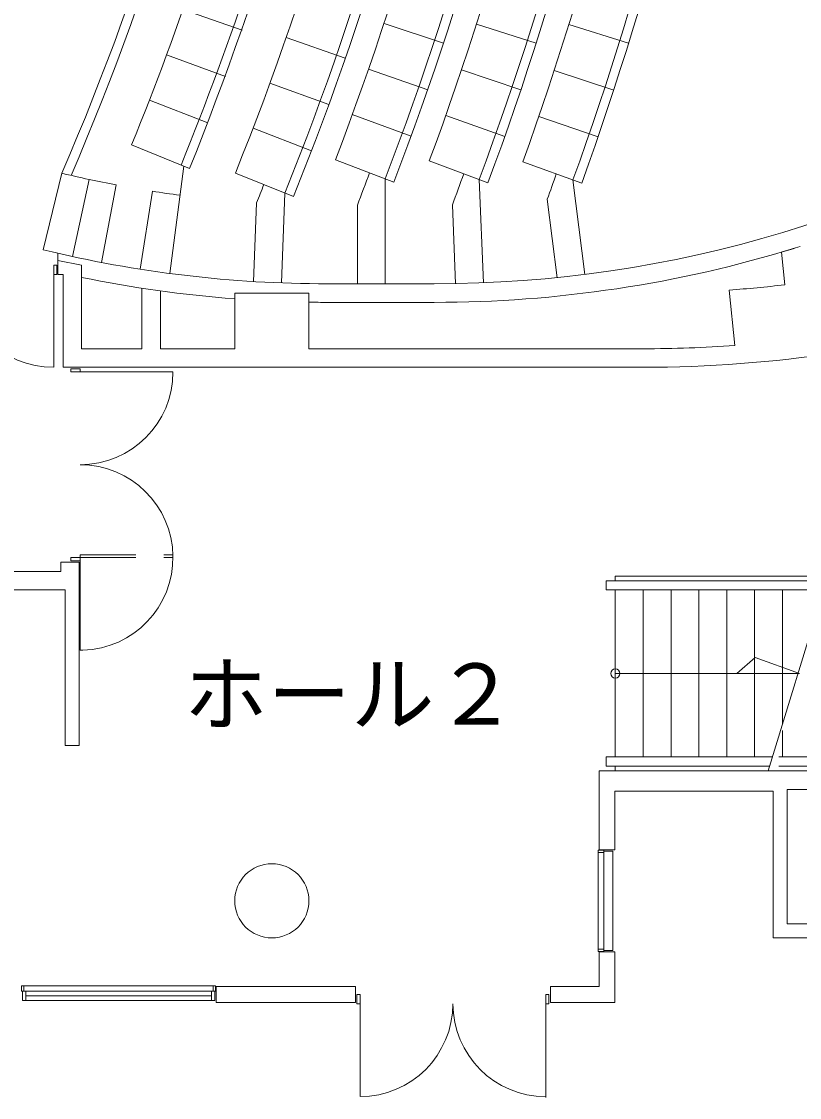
# Model space of a CAD drawing. Units: millimetres, scale not verified. Extents: x -46320 to 37680, y -29109 to 29691.
# Drawn here: x -9004 to -623, y -20615 to -9018 of the extents above; entities that cross this region are included whole.
import ezdxf
from ezdxf.enums import TextEntityAlignment as Align

# ---------------------------------------------------------------- set-up
doc = ezdxf.new("R2010")
doc.units = ezdxf.units.MM
doc.header["$LTSCALE"] = 300
doc.linetypes.add('DASHED2', pattern=[3, 2, -1])
doc.layers.add('1-0_121', color=7, linetype='Continuous', lineweight=9)
doc.layers.add('1-A', color=7, linetype='Continuous')
doc.styles.add('HG創英角ｺﾞｼｯｸUB', font='')
doc.styles.get('HG創英角ｺﾞｼｯｸUB').set_extended_font_data('HG創英角ｺﾞｼｯｸUB')

msp = doc.modelspace()

# ---------------------------------------------------------------- linework, layer by layer
at = {"layer": '1-0_121'}
for p, q in [((-7265.8, -8889), (-6628.6, -9111.6)), ((-5098.8, -9038.4), (-4457.8, -9249.8)), ((-4102.3, -9045.3), (-3459.3, -9250.9)), ((-3108.2, -9051.6), (-2463.5, -9251.7)), ((-6153.4, -9191.4), (-5515.6, -9412.4)), ((-7441.5, -9378.4), (-6808.2, -9611.9)), ((-5265.6, -9530.9), (-4628, -9752.5)), ((-4264.5, -9539.4), (-3624.8, -9754.9)), ((-3266.1, -9547.1), (-2624.5, -9756.8)), ((-6327.7, -9681.3), (-5693.6, -9912.8)), ((-7625.6, -9864.7), (-6996.3, -10109)), ((-5440.3, -10020.7), (-4806.3, -10252.4)), ((-4434.3, -10030.9), (-3798, -10256.3)), ((-3431.4, -10040.1), (-2793, -10259.5)), ((-6510, -10168.3), (-5879.9, -10410.2)), ((-7817.9, -10347.8), (-7192.9, -10602.8)), ((-5622.7, -10507.6), (-4992.5, -10749.5)), ((-4611.7, -10519.7), (-3979.1, -10754.9)), ((-3604.1, -10530.6), (-2969.1, -10759.6)), ((-8769.2, -11478.7), (-8569, -10652.7)), ((-7407.9, -11732.8), (-7255.4, -10577.3)), ((-6700.4, -10652.2), (-6074.2, -10904.4)), ((-8456.4, -11550.5), (-8276.6, -10719.7)), ((-8141.8, -11614.5), (-7982.6, -10779.5)), ((-5085.9, -10713.6), (-5085.9, -11844.6)), ((-4027.4, -11833.8), (-4072.8, -10720.1)), ((-2935.2, -11743), (-3063.2, -10725.7)), ((-7725.6, -11686.9), (-7593.6, -10847.2)), ((-6204, -11835), (-6167, -10867)), ((-6503.8, -11823.6), (-6471.2, -10970.5)), ((-5385.9, -11844.6), (-5385.9, -10996)), ((-4327.1, -11846), (-4361.9, -10993)), ((-3232.9, -11780.4), (-3339.4, -10933.4)), ((-8612, -11515.8), (-8612, -11744.6)), ((-8612, -11594.6), (-8357, -11644.6)), ((-817.5, -11503.8), (-781.7, -11855.5)), ((-8622, -11644.6), (-8622, -11744.6)), ((-8357, -11644.6), (-8357, -12544.6)), ((-8657, -11744.6), (-8622, -11744.6)), ((-8557, -11744.6), (-8612, -11744.6)), ((-8557, -11744.6), (-8557, -12744.6)), ((-7707, -11892.2), (-7707, -12544.3)), ((-7507, -11921.2), (-7507, -12544.6)), ((-6707, -11944.6), (-6707, -12544.6)), ((-5907, -11944.6), (-6707, -11944.6)), ((-5907, -11944.6), (-5907, -12544.6)), ((-5707, -11844.6), (-4557, -11844.6)), ((-1379.1, -11911.6), (-1318.3, -12508.8)), ((-5707, -12044.6), (-4557, -12044.6)), ((-7707, -12544.6), (-8357, -12544.6)), ((-6707, -12544.6), (-7507, -12544.6)), ((-2307, -12544.6), (-5907, -12544.6)), ((-8557, -12744.6), (-2307, -12744.6)), ((-8472, -12759.6), (-8372, -12759.6)), ((-8472, -12794.6), (-8472, -12759.6)), ((-7372, -12794.6), (-8472, -12794.6)), ((-8372, -12794.6), (-8372, -12759.6)), ((-8372, -14794.6), (-8472, -14794.6)), ((-8472, -14794.6), (-8472, -14829.6)), ((-8472, -14829.6), (-8372, -14829.6)), ((-10757, -14944.6), (-8582, -14944.6)), ((-8582, -14844.6), (-8582, -14944.6)), ((-8582, -14844.6), (-8382, -14844.6)), ((-8382, -14844.6), (-8382, -16819.6)), ((-2707, -15044.6), (-327.6, -15044.6)), ((-2707, -15044.6), (-2707, -15144.6)), ((-2607, -14994.6), (-312.7, -14994.6)), ((-2607, -14994.6), (-2607, -15044.6)), ((-318.5, -14992.8), (-962, -17094.6)), ((-10957, -15144.6), (-8532, -15144.6)), ((-8532, -15144.6), (-8532, -16819.6)), ((-2707, -15144.6), (-357.3, -15144.6)), ((-2607, -15144.6), (-2607, -16944.6)), ((-2307, -15144.6), (-2307, -16944.6)), ((-2007, -15144.6), (-2007, -16944.6)), ((-1707, -15144.6), (-1707, -16944.6)), ((-1407, -15144.6), (-1407, -16944.6)), ((-1107, -15144.6), (-1107, -16944.6)), ((-807, -15144.6), (-807, -16588.3)), ((-1098.8, -15871.1), (-1297.2, -16044.6)), ((-623.7, -16044.6), (-1098.8, -15871.1)), ((-2607, -16044.6), (-623.7, -16044.6)), ((-8532, -16819.6), (-8382, -16819.6)), ((-2707, -17044.6), (-946.7, -17044.6)), ((-2607, -17044.6), (-2607, -17094.6)), ((-2782, -17094.6), (-2782, -17944.6)), ((-2782, -17094.6), (2693, -17094.6)), ((-2612, -17314.6), (-2612, -17944.6)), ((-907, -17314.6), (-2612, -17314.6)), ((-907, -18894.6), (-907, -17314.6)), ((-757, -18744.6), (-757, -17294.6)), ((2693, -17294.6), (-757, -17294.6)), ((-2792, -19039.6), (-2792, -17949.6)), ((-2732, -17949.6), (-2792, -17949.6)), ((-2732, -17974.6), (-2792, -17974.6)), ((-2782, -17944.6), (-2612, -17944.6)), ((-2732, -19039.6), (-2732, -17949.6)), ((-2732, -17959.6), (-2632, -17959.6)), ((-2632, -19029.6), (-2632, -17959.6)), ((2693, -18744.6), (-757, -18744.6)), ((2693, -18894.6), (-907, -18894.6)), ((-2732, -19014.6), (-2792, -19014.6)), ((-2732, -19039.6), (-2792, -19039.6)), ((-2782, -19044.6), (-2782, -19419.6)), ((-2782, -19044.6), (-2612, -19044.6)), ((-2732, -19029.6), (-2632, -19029.6)), ((-2612, -19589.6), (-2612, -19044.6)), ((-6912.5, -19469.6), (-9002.5, -19469.6)), ((-8992.5, -19469.6), (-8992.5, -19569.6)), ((-8977.5, -19469.6), (-8977.5, -19409.6)), ((-8957.5, -19569.6), (-8957.5, -19469.6)), ((-6957.5, -19569.6), (-6957.5, -19469.6)), ((-6937.5, -19469.6), (-6937.5, -19409.6)), ((-6922.5, -19469.6), (-6922.5, -19569.6)), ((-6912.5, -19469.6), (-6912.5, -19409.6)), ((-6907.5, -19419.6), (-6907.5, -19589.6)), ((-6907.5, -19419.6), (-5407, -19419.6)), ((-2782, -19419.6), (-3307, -19419.6)), ((-3307, -19419.6), (-3307, -19589.6)), ((-6922.5, -19569.6), (-8992.5, -19569.6)), ((-8957.5, -19519.6), (-6957.5, -19519.6)), ((-5392, -19504.6), (-5392, -19604.6)), ((-5357, -19504.6), (-5392, -19504.6)), ((-5357, -19504.6), (-5357, -20604.6)), ((-3357, -19504.6), (-3357, -20614.6)), ((-3357, -19504.6), (-3322, -19504.6)), ((-3322, -19504.6), (-3322, -19604.6)), ((-2612, -19589.6), (-3307, -19589.6)), ((-5357, -19604.6), (-5392, -19604.6)), ((-3357, -19604.6), (-3322, -19604.6))]:
    msp.add_line(p, q, dxfattribs=at)
at = {"layer": '1-0_121', "linetype": 'DASHED2'}
for p, q in [((-8372, -14764.6), (-7372, -14764.6)), ((-8372, -14764.6), (-8372, -14794.6)), ((-8372, -14794.6), (-7372, -14794.6)), ((-807, -16657.7), (-807, -16944.6)), ((2454.5, -17044.6), (-946.7, -17044.6)), ((2454.5, -16944.6), (-916.1, -16944.6))]:
    msp.add_line(p, q, dxfattribs=at)
at = {"layer": '1-0_121'}
for points in [[(-8657, -12744.6), (-8657, -11644.6), (-8622, -11644.6)], [(-8372, -14794.6), (-8372, -15794.6), (-8342, -15794.6)], [(-2707, -17044.6), (-2707, -16944.6), (-916.1, -16944.6)], [(-9002.5, -19469.6), (-9002.5, -19409.6), (-6912.5, -19409.6)], [(-5407, -19419.6), (-5407, -19589.6), (-6907.5, -19589.6)]]:
    msp.add_lwpolyline(points, dxfattribs=at)
for centre, radius in [((-2607, -16044.6), 50), ((-6307, -18494.6), 400)]:
    msp.add_circle(centre, radius, dxfattribs=at)
for centre, radius, start, end in [((-36047.1, 1168.8), 27768.1, 336.9131, 349.78871), ((-36047.1, 1168.8), 28343.1, 336.9131, 349.78871), ((-36047.1, 1168.8), 28443.1, 336.9131, 349.78871), ((-36047.1, 1168.8), 29913.1, 336.72204, 350.1164), ((-36047.1, 1168.8), 30013.1, 336.75534, 350.1164), ((-36047.1, 1168.8), 32588.1, 339.00404, 350.88949), ((-36047.1, 1168.8), 33538.1, 339.60366, 351.15243), ((-36047.1, 1168.8), 34488.1, 340.17007, 351.40071), ((-36047.1, 1168.8), 31638.1, 338.06028, 350.30261), ((-36047.1, 1168.8), 33163.1, 339.00404, 350.88949), ((-36047.1, 1168.8), 33263.1, 339.00404, 350.88949), ((-36047.1, 1168.8), 34113.1, 339.60366, 351.15243), ((-36047.1, 1168.8), 34213.1, 339.60366, 351.15243), ((-36047.1, 1168.8), 35063.1, 340.17007, 351.40071), ((-36047.1, 1168.8), 35163.1, 340.17007, 351.40071), ((-36047.1, 1168.8), 32213.1, 338.06028, 350.30261), ((-36047.1, 1168.8), 32313.1, 338.06028, 350.30261), ((-39155.8, 2195.9), 34430.2, 338.17759, 348.77944), ((-36047.1, 1168.8), 30488.1, 337.80617, 345.62409), ((-36047.1, 1168.8), 31063.1, 337.80617, 345.90946), ((-4557, 1155.4), 13000, 270.00001, 303.5738), ((-5707, 1155.4), 12150, 256.37546, 259.20496), ((-36347.1, 886.4), 33163.1, 339.00404, 339.64527), ((-36336.2, 895.8), 34113.1, 339.60366, 340.20257), ((-36323.4, 961), 35063.1, 340.17007, 340.64252), ((-36351.3, 1065.3), 32213.1, 338.06028, 338.4331), ((-5707, 1155.4), 12150, 261.06718, 262.48192), ((-5707, 1155.4), 13000, 256.37546, 270), ((-4557, 1155.4), 13200, 270.00001, 287.14025), ((-4557, 1155.4), 13200, 286.45701, 287.36576), ((-8657, -11744.6), 1000, 180, 270), ((-5707, 1155.4), 13200, 258.41874, 265.65525), ((-2307, 1155.4), 13100, 274.06186, 276.6864), ((-5707, 1155.4), 13200, 269.13185, 270), ((-2307, 1155.4), 13900, 270, 287.29269), ((-2307, 1155.4), 13700, 270, 274.13851), ((-8372, -12794.6), 1000, 270, 0), ((-8372, -14794.6), 1000, 271.71913, 90), ((-5357, -19604.6), 1000, 270, 0), ((-3357, -19604.6), 1000, 180, 270)]:
    msp.add_arc(centre, radius, start, end, dxfattribs=at)

# ---------------------------------------------------------------- texts
at = {"layer": '1-A', "style": 'HG創英角ｺﾞｼｯｸUB'}
msp.add_text('ホール２', height=659.8, dxfattribs=at).set_placement((-7255.1, -16794.1), align=Align.BOTTOM_LEFT)

doc.saveas('drawing.dxf')
